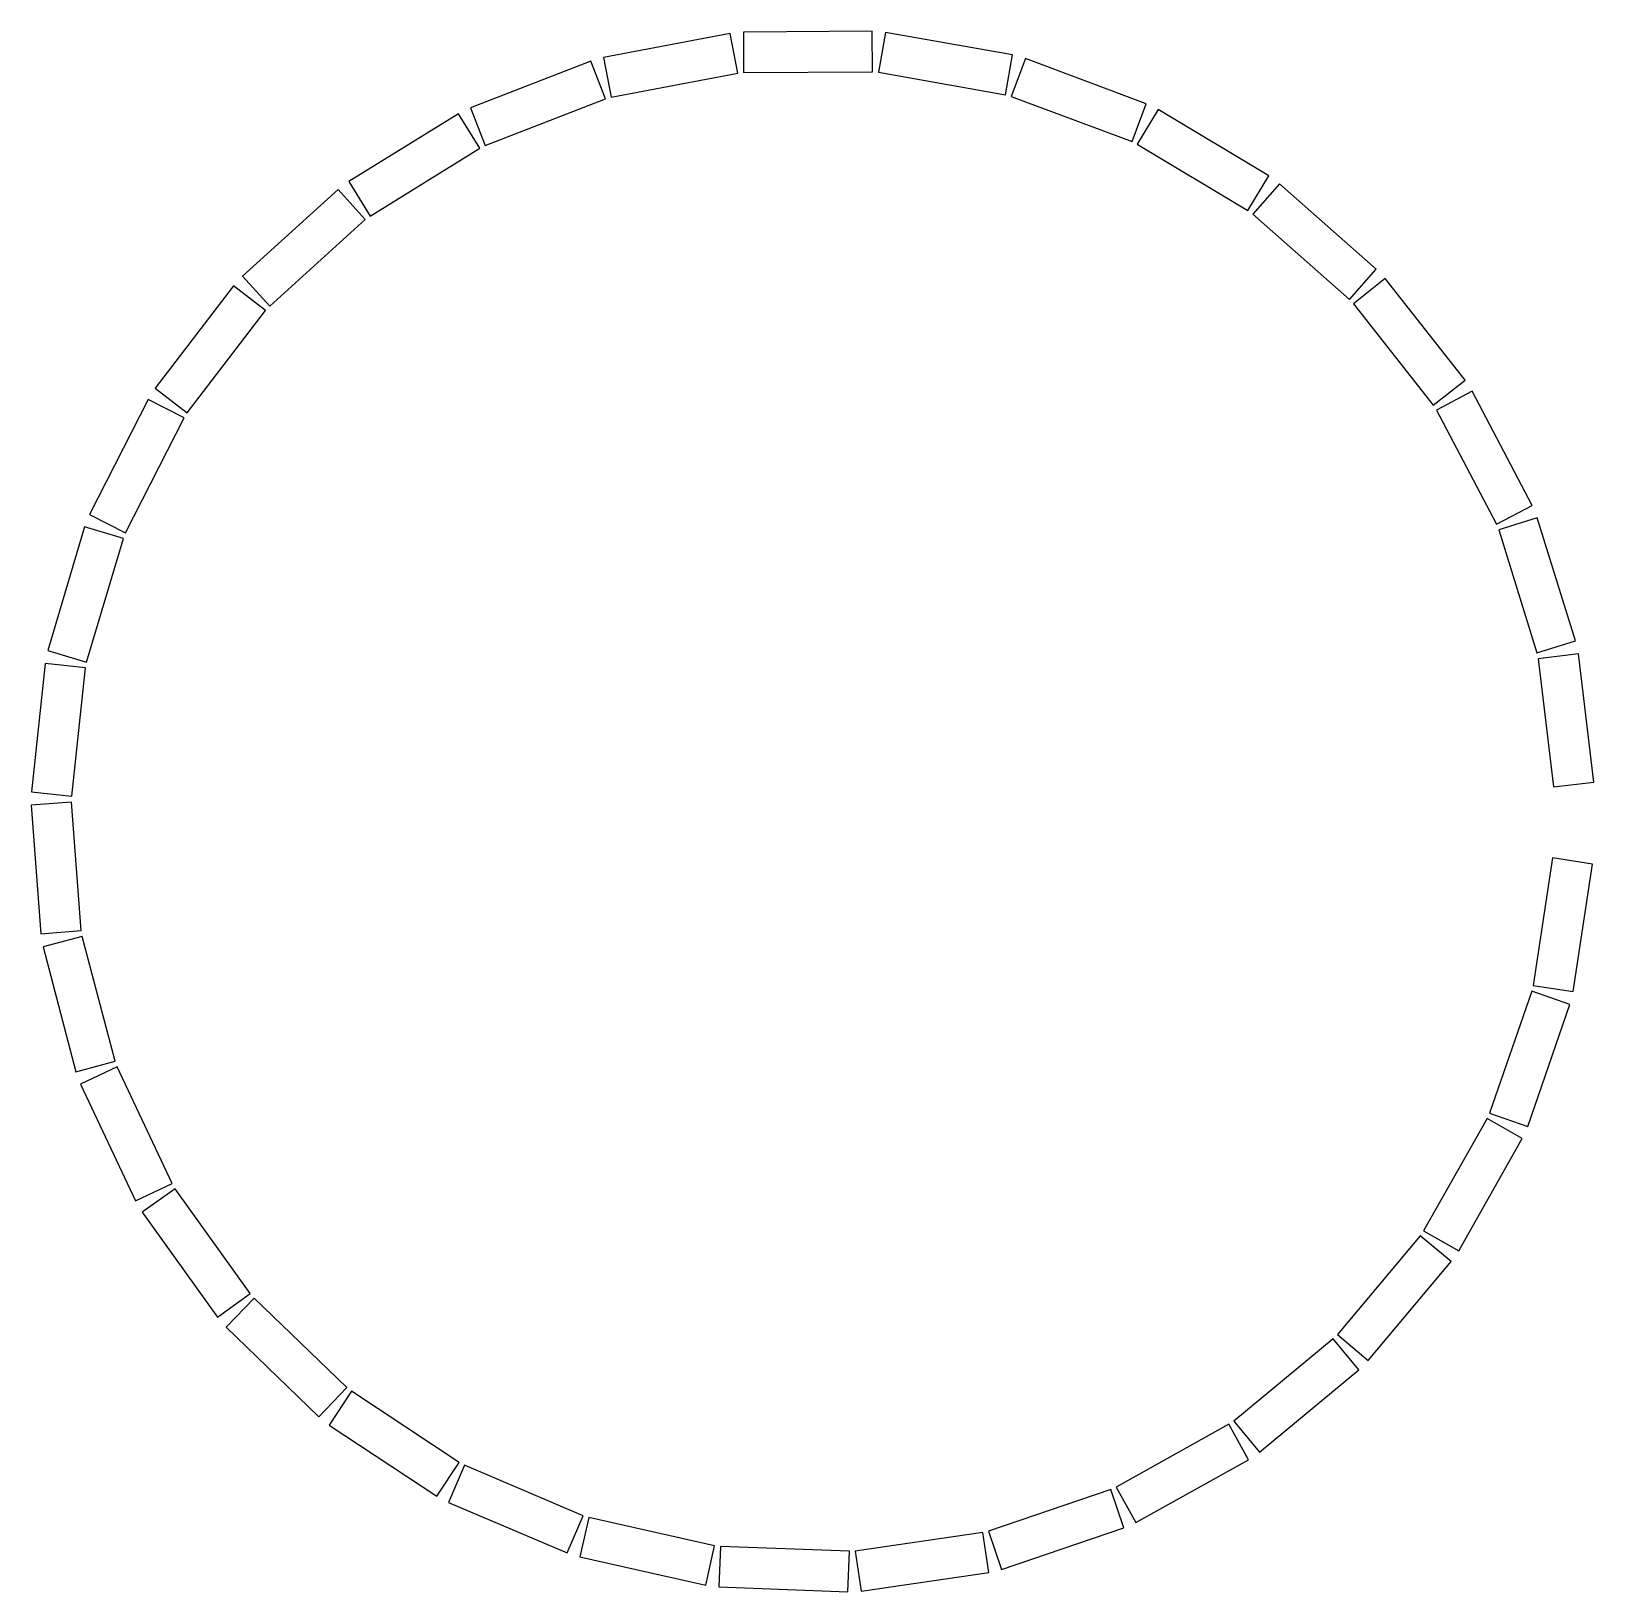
# Model space of a CAD drawing. Header units: metres. Extents: x -62 to 62, y -62 to 62.
import ezdxf

# ---------------------------------------------------------------- set-up
doc = ezdxf.new("R2010")
doc.units = ezdxf.units.M

msp = doc.modelspace()

# ---------------------------------------------------------------- linework, layer by layer
for points in [[(-15.95, 56.41), (-5.93, 58.32), (-6.53, 61.46), (-16.55, 59.55), (-15.95, 56.41)], [(-5.47, 58.37), (4.73, 58.43), (4.71, 61.63), (-5.49, 61.57), (-5.47, 58.37)], [(15.8, 59.76), (5.76, 61.54), (5.2, 58.39), (15.24, 56.61), (15.8, 59.76)], [(26.37, 55.9), (16.82, 59.48), (15.69, 56.48), (25.25, 52.91), (26.37, 55.9)], [(-25.91, 52.59), (-16.4, 56.28), (-17.56, 59.26), (-27.07, 55.57), (-25.91, 52.59)], [(-35.01, 47.02), (-26.33, 52.38), (-28.01, 55.1), (-36.69, 49.74), (-35.01, 47.02)], [(36.06, 50.2), (27.32, 55.45), (25.67, 52.7), (34.42, 47.46), (36.06, 50.2)], [(44.56, 42.83), (36.91, 49.58), (34.8, 47.18), (42.45, 40.43), (44.56, 42.83)], [(-42.95, 39.9), (-35.39, 46.74), (-37.53, 49.11), (-45.1, 42.27), (-42.95, 39.9)], [(51.59, 34.05), (45.28, 42.07), (42.77, 40.09), (49.07, 32.07), (51.59, 34.05)], [(-49.47, 31.45), (-43.27, 39.55), (-45.81, 41.5), (-52.01, 33.4), (-49.47, 31.45)], [(-54.35, 21.97), (-49.72, 31.06), (-52.57, 32.51), (-57.2, 23.42), (-54.35, 21.97)], [(56.9, 24.14), (52.16, 33.17), (49.33, 31.68), (54.07, 22.65), (56.9, 24.14)], [(-57.43, 11.76), (-54.52, 21.53), (-57.59, 22.45), (-60.5, 12.67), (-57.43, 11.76)], [(60.33, 13.43), (57.3, 23.17), (54.25, 22.22), (57.28, 12.48), (60.33, 13.43)], [(61.77, 2.27), (60.55, 12.4), (57.38, 12.02), (58.59, 1.89), (61.77, 2.27)], [(-58.61, 1.16), (-57.52, 11.3), (-60.71, 11.64), (-61.79, 1.5), (-58.61, 1.16)], [(-57.85, -9.48), (-58.62, 0.69), (-61.81, 0.45), (-61.04, -9.73), (-57.85, -9.48)], [(60.13, -14.3), (61.67, -4.21), (58.5, -3.73), (56.97, -13.82), (60.13, -14.3)], [(-55.17, -19.81), (-57.77, -9.95), (-60.87, -10.76), (-58.27, -20.63), (-55.17, -19.81)], [(56.55, -24.96), (59.88, -15.32), (56.86, -14.27), (53.52, -23.91), (56.55, -24.96)], [(-50.67, -29.48), (-55.01, -20.25), (-57.91, -21.61), (-53.57, -30.84), (-50.67, -29.48)], [(51.09, -34.79), (56.12, -25.91), (53.33, -24.34), (48.31, -33.21), (51.09, -34.79)], [(-44.49, -38.17), (-50.43, -29.88), (-53.03, -31.75), (-47.09, -40.04), (-44.49, -38.17)], [(43.94, -43.47), (50.49, -35.65), (48.04, -33.6), (41.49, -41.42), (43.94, -43.47)], [(-36.84, -45.6), (-44.18, -38.53), (-46.4, -40.83), (-39.06, -47.91), (-36.84, -45.6)], [(35.34, -50.71), (43.19, -44.21), (41.16, -41.75), (33.3, -48.25), (35.34, -50.71)], [(-27.96, -51.52), (-36.47, -45.9), (-38.24, -48.57), (-29.73, -54.19), (-27.96, -51.52)], [(25.56, -56.28), (34.47, -51.31), (32.91, -48.51), (24, -53.48), (25.56, -56.28)], [(-18.16, -55.74), (-27.55, -51.75), (-28.8, -54.69), (-19.42, -58.68), (-18.16, -55.74)], [(14.94, -59.98), (24.6, -56.7), (23.57, -53.67), (13.91, -56.95), (14.94, -59.98)], [(-7.76, -58.11), (-17.72, -55.88), (-18.41, -59), (-8.46, -61.23), (-7.76, -58.11)], [(3.82, -61.69), (13.92, -60.22), (13.46, -57.06), (3.36, -58.53), (3.82, -61.69)], [(2.9, -58.55), (-7.3, -58.17), (-7.42, -61.36), (2.77, -61.75), (2.9, -58.55)]]:
    msp.add_lwpolyline(points)

doc.saveas('drawing.dxf')
